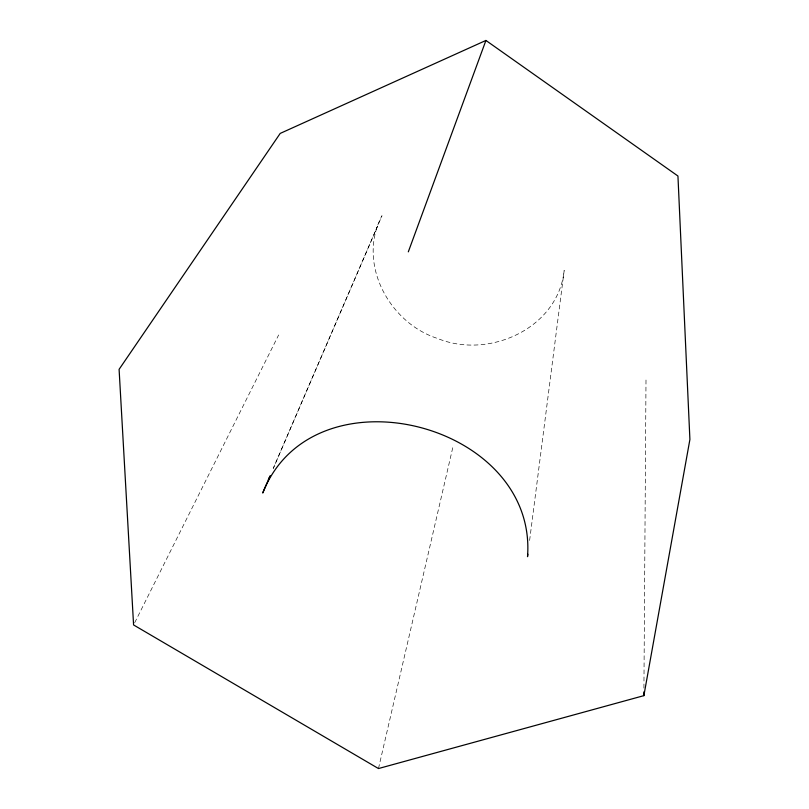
<?xml version="1.0" encoding="UTF-8"?>
<svg xmlns="http://www.w3.org/2000/svg" width="809" height="809" viewBox="0 0 809 809"><rect width="100%" height="100%" fill="white"/><g stroke="black" fill="none" stroke-linecap="round" stroke-linejoin="round"><path stroke-width="0.61" stroke-dasharray="4.04 3.03" d="M643.924 688.075L646.007 378.895M529.612 540.432L564.186 270.439C558.079 328.505 488.818 359.53 437.639 338.486C388.957 322.922 356.708 262.925 382 215.73L273.402 468.057M378.47 768.55L452.959 446.801M273.199 468.664L377.479 226.328M134.709 622.697L278.63 334.987"/><path stroke-width="1.21" d="M643.873 695.649L689.905 439.459L677.942 176.018L485.926 40.45L280.207 133.414L119.095 369.349L133.586 624.952L378.47 768.55L643.873 695.649L643.893 691.867M527.852 554.175L527.529 556.683C537.621 422.561 312.952 365.749 262.723 493.015L270.206 475.621M408.312 251.852L485.926 40.45M268.416 479.636L269.417 477.32"/></g></svg>
